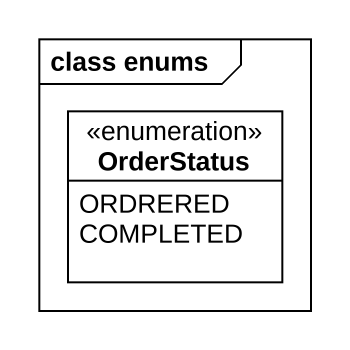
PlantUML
@startuml
mainframe class enums
hide circle
hide empty members
enum OrderStatus {
  ORDRERED
  COMPLETED
}
@enduml
